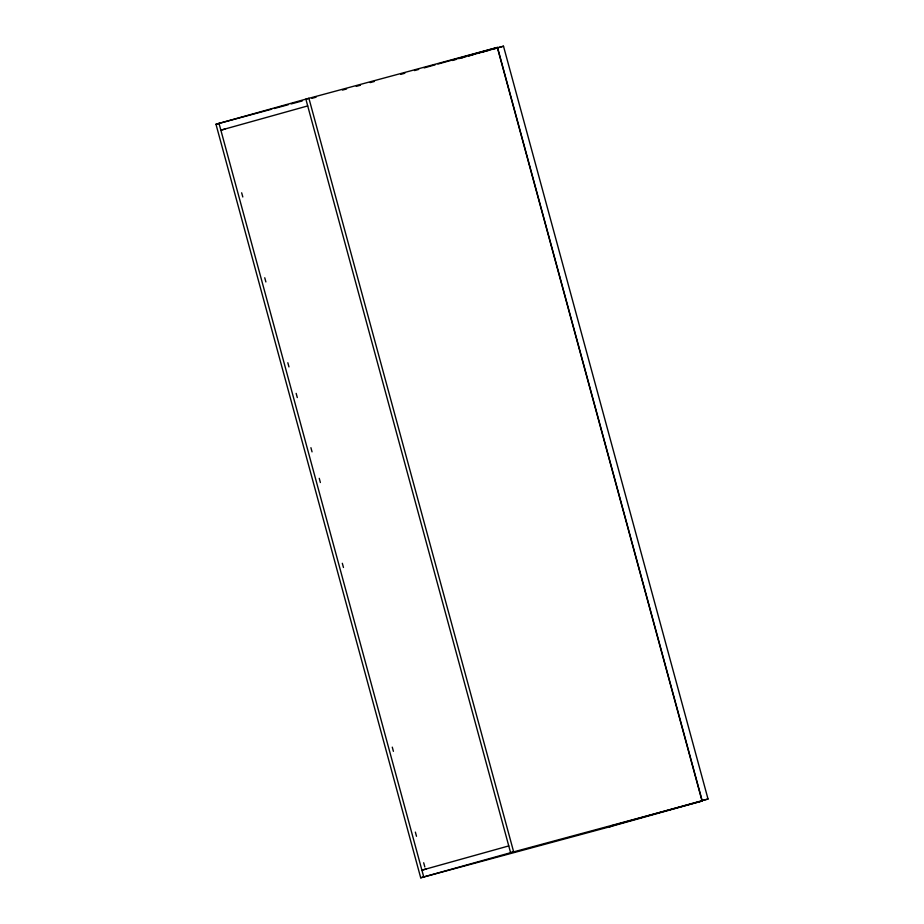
<?xml version="1.0" encoding="UTF-8"?>
<svg xmlns="http://www.w3.org/2000/svg" width="924" height="924" viewBox="0 0 924 924"><rect width="100%" height="100%" fill="white"/><g stroke="black" fill="none" stroke-linecap="round" stroke-linejoin="round"><path stroke-width="1.39" d="M215.973 124.243L308.905 98.29L513.652 851.859L420.709 877.8L215.973 124.243L271.714 109.171M414.495 70.582L418.63 69.427M424.151 67.891L435.181 64.807M437.93 64.045L497.505 47.413L702.24 800.969L609.297 826.922M458.731 58.639L462.878 57.484M468.41 55.937L479.464 52.853M482.224 52.079L503.499 46.2L708.027 799.006L610.752 826.102M452.356 60.476L456.502 59.321M462.035 57.773L466.181 56.618M468.942 55.844L473.088 54.689M478.62 53.142L489.674 50.058M492.434 49.284L503.499 46.2M307.715 105.925L220.859 130.168L225.017 129.048M508.766 845.922L421.91 870.165L426.068 869.045M497.505 47.413L305.867 99.145L510.602 852.702L702.24 800.969M274.209 108.524L288.346 104.678M291.118 103.938L302.217 100.947M311.919 98.325L316.077 97.205M342.434 90.09L346.592 88.97M356.294 86.348L360.452 85.227M370.166 82.606L374.324 81.485M400.669 74.382L404.827 73.25M708.027 799.006L701.963 800.646L497.435 47.84M610.579 826.16L615.43 824.855M420.709 877.8L612.346 826.068M241.661 192.804L242.804 196.985M264.749 277.766L265.881 281.947M287.826 362.728L288.969 366.909M296.154 393.37L297.297 397.551M310.914 447.69L312.046 451.871M319.242 478.332L320.374 482.513M342.319 563.293L343.462 567.475M392.273 747.146L393.405 751.327M415.361 832.108L416.493 836.289M423.689 862.75L424.821 866.931M219.011 123.389L423.746 876.945"/></g></svg>
